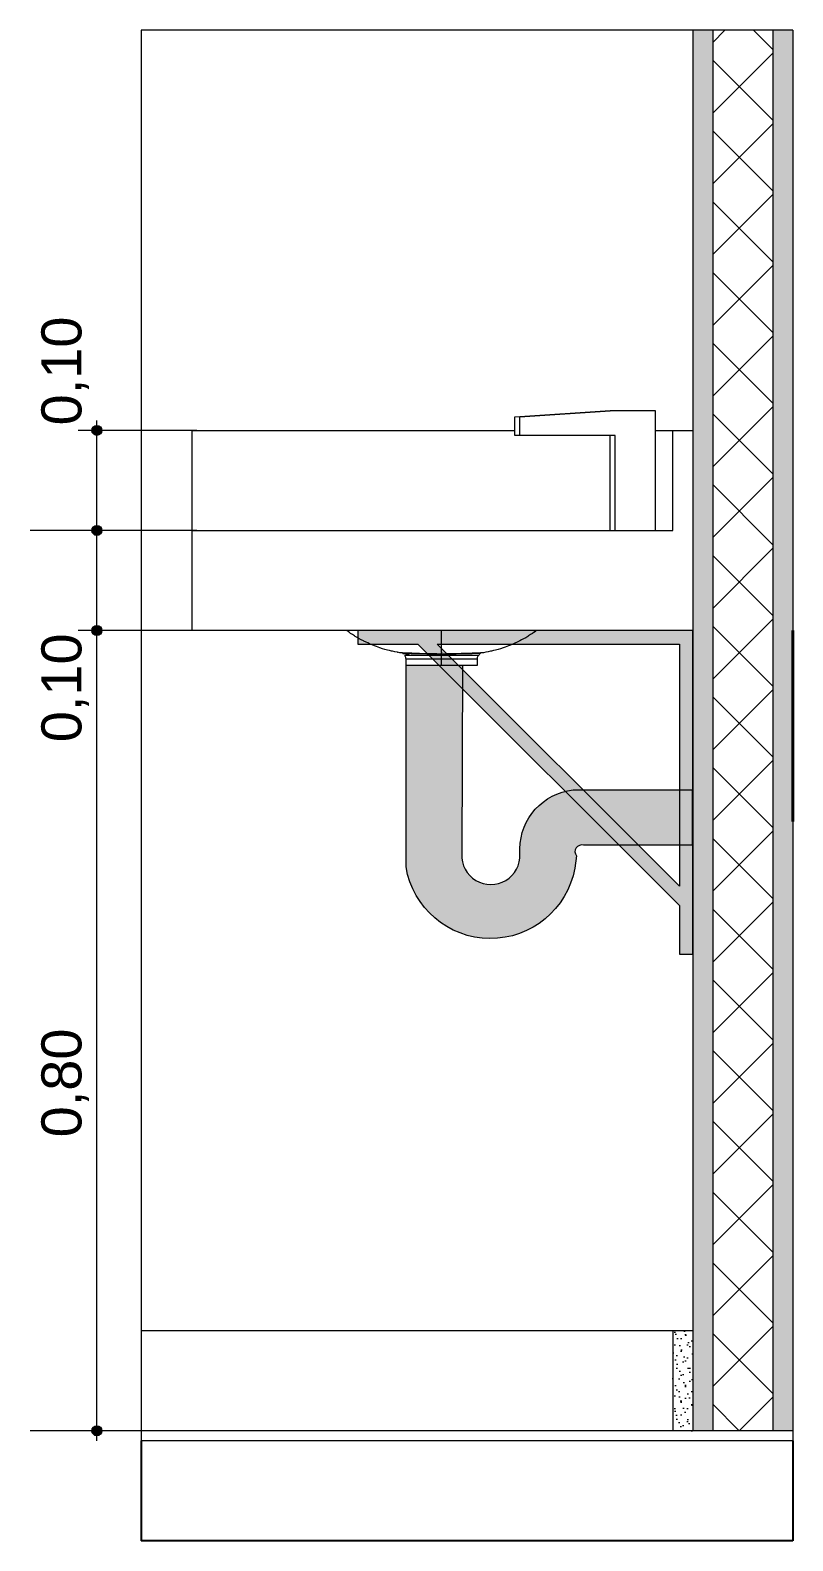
# Model space of a CAD drawing. Header units: metres. Extents: x -1.1 to 45.1, y -1 to 1.8.
# Drawn here: x 42.143 to 42.905, y -0.992 to 0.518 of the extents above; entities that cross this region are included whole.
import ezdxf

# ---------------------------------------------------------------- set-up
doc = ezdxf.new("R2010")
doc.units = ezdxf.units.M
doc.header["$MEASUREMENT"] = 0
for name, color, linetype, lineweight, true_color in [('01_BPC.240e Vista Bancada_26_COTAS EXECUTIVO.EXEC_Caneta_No__25', 7, 'Continuous', 13, 0x982312), ('01_BPC.240e Vista Bancada_26_LAJES.EST_Caneta_No__254', 7, 'Continuous', 0, 0xd1c9ad), ('01_BPC.240e Vista Bancada_26_LAJES.EST_Caneta_No__97', 7, 'Continuous', 13, 0x6b6b6b), ('01_BPC.240e Vista Bancada_26_LOUCAS-METAIS.ARQ_Caneta_No__13', 7, 'Continuous', 0, 0xaaaaaa), ('01_BPC.240e Vista Bancada_26_LOUCAS-METAIS.ARQ_Caneta_No__95', 7, 'Continuous', 0, 0xaeaeae), ('01_BPC.240e Vista Bancada_26_LOUCAS-METAIS.ARQ_Caneta_No__96', 7, 'Continuous', 0, 0xb6b6b6), ('01_BPC.240e Vista Bancada_26_PAREDE CONSTRUIR_Caneta_No__19', 7, 'Continuous', 0, 0xe9e9e9), ('01_BPC.240e Vista Bancada_26_PAREDE CONSTRUIR_Caneta_No__95', 7, 'Continuous', 0, 0xaeaeae), ('01_BPC.240e Vista Bancada_26_PISO - Rodapé_Caneta_No__95', 7, 'Continuous', 0, 0xaeaeae), ('01_BPC.240e Vista Bancada_26_PISO - Rodapé_Caneta_No__97', 7, 'Continuous', 13, 0x6b6b6b)]:
    doc.layers.add(name, color=color, linetype=linetype, lineweight=lineweight, true_color=true_color)
for name, color, linetype, lineweight in [('01_BPC.240e Vista Bancada_26_LAJES.EST_Caneta_No__4', 7, 'Continuous', 25), ('01_BPC.240e Vista Bancada_26_LAJES.EST_Caneta_No__7', 7, 'Continuous', 13), ('01_BPC.240e Vista Bancada_26_LOUCAS-METAIS.ARQ_Caneta_No__1', 7, 'Continuous', 40), ('01_BPC.240e Vista Bancada_26_PAREDE CONSTRUIR_Caneta_No__241', 7, 'Continuous', 13), ('01_BPC.240e Vista Bancada_26_PAREDE CONSTRUIR_Caneta_No__5', 7, 'Continuous', 20), ('01_BPC.240e Vista Bancada_26_PAREDE CONSTRUIR_Caneta_No__83', 84, 'Continuous', 0), ('01_BPC.240e Vista Bancada_26_PISO - Rodapé_Caneta_No__11', 7, 'Continuous', 5)]:
    doc.layers.add(name, color=color, linetype=linetype, lineweight=lineweight)
doc.layers.add('01_BPC.240e Vista Bancada_26_PAREDE CONSTRUIR', color=7, linetype='Continuous')
doc.styles.add('GENERATED_STYLE_1', font='arial.ttf')

msp = doc.modelspace()

# ---------------------------------------------------------------- hatches: boundary and pattern name
at = {"layer": '01_BPC.240e Vista Bancada_26_COTAS EXECUTIVO.EXEC_Caneta_No__25', "linetype": 'Continuous', "lineweight": 13, "true_color": 0x982312}
for points in [[(42.2046, 0.1182), (42.205, 0.1163), (42.2061, 0.1147), (42.2077, 0.1136), (42.2096, 0.1132), (42.2116, 0.1136), (42.2132, 0.1147), (42.2143, 0.1163), (42.2146, 0.1182), (42.2143, 0.1201), (42.2132, 0.1218), (42.2116, 0.1228), (42.2096, 0.1232), (42.2077, 0.1228), (42.2061, 0.1218), (42.205, 0.1201)], [(42.2046, 0.0182), (42.205, 0.0163), (42.2061, 0.0147), (42.2077, 0.0136), (42.2096, 0.0132), (42.2116, 0.0136), (42.2132, 0.0147), (42.2143, 0.0163), (42.2146, 0.0182), (42.2143, 0.0201), (42.2132, 0.0218), (42.2116, 0.0228), (42.2096, 0.0232), (42.2077, 0.0228), (42.2061, 0.0218), (42.205, 0.0201)], [(42.2046, -0.0818), (42.205, -0.0837), (42.2061, -0.0853), (42.2077, -0.0864), (42.2096, -0.0868), (42.2116, -0.0864), (42.2132, -0.0853), (42.2143, -0.0837), (42.2146, -0.0818), (42.2143, -0.0799), (42.2132, -0.0782), (42.2116, -0.0772), (42.2096, -0.0768), (42.2077, -0.0772), (42.2061, -0.0782), (42.205, -0.0799)], [(42.2046, -0.8818), (42.205, -0.8837), (42.2061, -0.8853), (42.2077, -0.8864), (42.2096, -0.8868), (42.2116, -0.8864), (42.2132, -0.8853), (42.2143, -0.8837), (42.2146, -0.8818), (42.2143, -0.8799), (42.2132, -0.8782), (42.2116, -0.8772), (42.2096, -0.8768), (42.2077, -0.8772), (42.2061, -0.8782), (42.205, -0.8799)]]:
    msp.add_hatch(color=24, dxfattribs=at).paths.add_polyline_path(points)
at = {"layer": '01_BPC.240e Vista Bancada_26_LAJES.EST_Caneta_No__254', "linetype": 'Continuous', "lineweight": 0, "true_color": 0xd1c9ad}
h = msp.add_hatch(dxfattribs=at)
h.set_pattern_fill('Haie_OD_001a', color=9, style=0, pattern_type=2)
h.set_pattern_definition([(45, (-7.7068, -0.38178), (-0.159099, 0.159099), [0, -0.15, 0, -0.225]), (110, (-7.2068, -0.38178), (0.2114308, 0.0769545), [0, -0.11, 0, -0.19])])
h.paths.add_polyline_path([(42.2537, -0.8818), (42.2537, -0.8918), (42.9049, -0.8918), (42.9049, -0.8818)])
at = {"layer": '01_BPC.240e Vista Bancada_26_LAJES.EST_Caneta_No__97', "linetype": 'Continuous', "lineweight": 13, "true_color": 0x6b6b6b}
h = msp.add_hatch(dxfattribs=at)
h.set_pattern_fill('AR_CONC_001a', color=251, style=0, pattern_type=2)
h.set_pattern_definition([(50, (-7.7068, -0.88178), (-0.546554, 0.0478173), [0.05715, -0.62865]), (355, (-7.7068, -0.8818), (-0.10573, 0.5731705), [0.04572, -0.502922]), (100.4514, (-7.66125, -0.88576), (0.440824, 0.525353), [0.04857, -0.534271]), (46.1842, (-7.7068, -0.7294), (-0.813237, 0.126127), [0.085725, -0.942975]), (96.6356, (-7.639, -0.7399), (0.712212, 0.742278), [0.072855, -0.801407]), (351.1842, (-7.7068, -0.7294), (0.712212, 0.742278), [0.06858, -0.754379]), (21, (-7.6306, -0.76748), (-0.454843, 0.3067956), [0.05715, -0.62865]), (326, (-7.6306, -0.7675), (0.185406, 0.552564), [0.04572, -0.50292]), (71.4514, (-7.5927, -0.79304), (0.640249, 0.2457683), [0.04857, -0.53427]), (37.5, (-7.7068, -0.88178), (0.0092658, 0.2536651), [0, -0.496824, 0, -0.51054, 0, -0.504825]), (7.5, (-7.7068, -0.88178), (0.200459, 0.3005417), [0, -0.291084, 0, -0.485394, 0, -0.192405]), (327.5, (-7.87673, -0.88178), (-0.4067718, 0.0171862), [0, -0.1905, 0, -0.59436, 0, -0.78867]), (317.5, (-7.95293, -0.88178), (0.4443875, 0.0762795), [0, -0.24765, 0, -0.394716, 0, -0.56007])])
h.paths.add_polyline_path([(42.2537, -0.9918), (42.9049, -0.9918), (42.9049, -0.8918), (42.2537, -0.8918)])
at = {"layer": '01_BPC.240e Vista Bancada_26_PAREDE CONSTRUIR', "linetype": 'Continuous', "lineweight": 0, "true_color": 0xffffff}
for points in [[(42.8249, 0.5182), (42.8049, 0.5182), (42.8049, -0.8818), (42.8249, -0.8818)], [(42.8849, -0.8818), (42.9049, -0.8818), (42.9049, 0.5182), (42.8849, 0.5182)]]:
    msp.add_hatch(color=7, dxfattribs=at).paths.add_polyline_path(points)
at = {"layer": '01_BPC.240e Vista Bancada_26_PAREDE CONSTRUIR_Caneta_No__19', "linetype": 'Continuous', "lineweight": 0, "true_color": 0x747474}
msp.add_hatch(color=8, dxfattribs=at).paths.add_polyline_path([(42.5185, -0.3181, 0.84251), (42.687, -0.3195), (42.6887, -0.307, -0.731296), (42.6958, -0.2965), (42.8044, -0.2965), (42.8044, -0.2411), (42.697, -0.2411), (42.6853, -0.2412, 0.37921), (42.6322, -0.3), (42.6322, -0.3054, -1.047804), (42.5742, -0.3054), (42.5749, -0.1165), (42.5185, -0.1168)])
at = {"layer": '01_BPC.240e Vista Bancada_26_PAREDE CONSTRUIR_Caneta_No__83', "linetype": 'Continuous', "lineweight": 0}
h = msp.add_hatch(dxfattribs=at)
h.set_pattern_fill('Placomur_001a', color=84, style=0, pattern_type=2)
h.set_pattern_definition([(45, (-7.7068, -0.881777), (-0.03535534, 0.03535534), []), (135, (-7.7068, -0.881777), (0.03535534, 0.03535534), [])])
h.paths.add_polyline_path([(42.8849, 0.5182), (42.8249, 0.5182), (42.8249, -0.8818), (42.8849, -0.8818)])
at = {"layer": '01_BPC.240e Vista Bancada_26_PAREDE CONSTRUIR_Caneta_No__95', "linetype": 'Continuous', "lineweight": 0, "true_color": 0x797979}
h = msp.add_hatch(color=8, dxfattribs=at)
h.paths.add_polyline_path([(42.8049, -0.0954), (42.8049, -0.0818), (42.4703, -0.0818), (42.4703, -0.0954), (42.5303, -0.0954), (42.7917, -0.3567), (42.7917, -0.4054), (42.8049, -0.4054)])
h.paths.add_polyline_path([(42.7917, -0.0954), (42.7917, -0.3375), (42.5495, -0.0954)], flags=0)
at = {"layer": '01_BPC.240e Vista Bancada_26_PISO - Rodapé_Caneta_No__97', "linetype": 'Continuous', "lineweight": 13, "true_color": 0x6b6b6b}
h = msp.add_hatch(dxfattribs=at)
h.set_pattern_fill('cut_stone_001a', color=251, style=0, pattern_type=2)
h.set_pattern_definition([(45, (-7.7068, -0.861777), (-0.006363961, 0.006363961), [0, -0.006, 0, -0.009]), (110, (-7.6868, -0.861777), (0.0084572336, 0.0030781813), [0, -0.0044, 0, -0.0076])])
h.paths.add_polyline_path([(42.8049, -0.7818), (42.7849, -0.7818), (42.7849, -0.8818), (42.8049, -0.8818)])

# ---------------------------------------------------------------- linework, layer by layer
at = {"layer": '01_BPC.240e Vista Bancada_26_COTAS EXECUTIVO.EXEC_Caneta_No__25', "color": 24, "linetype": 'Continuous', "lineweight": 13, "ltscale": 1000, "true_color": 0x982312}
for p, q in [((42.2096, 0.1232), (42.2096, 0.1282)), ((42.2046, 0.1182), (42.1909, 0.1182)), ((42.2096, 0.0232), (42.2096, 0.1132)), ((42.3096, 0.1182), (42.2146, 0.1182)), ((42.238, 0.0182), (42.143, 0.0182)), ((42.2046, 0.0182), (42.1909, 0.0182)), ((42.3096, 0.0182), (42.2146, 0.0182)), ((42.2096, -0.0768), (42.2096, 0.0132)), ((42.2046, -0.0818), (42.1909, -0.0818)), ((42.2096, -0.8768), (42.2096, -0.0868)), ((42.3096, -0.0818), (42.2146, -0.0818)), ((42.238, -0.8818), (42.143, -0.8818)), ((42.2046, -0.8818), (42.1909, -0.8818)), ((42.2096, -0.8918), (42.2096, -0.8868)), ((42.3096, -0.8818), (42.2146, -0.8818))]:
    msp.add_line(p, q, dxfattribs=at)
for centre in [(42.2096, 0.1182), (42.2096, 0.0182), (42.2096, -0.0818), (42.2096, -0.8818)]:
    msp.add_circle(centre, 0.005, dxfattribs=at)
at = {"layer": '01_BPC.240e Vista Bancada_26_LAJES.EST_Caneta_No__4', "color": 7, "linetype": 'Continuous', "lineweight": 25, "ltscale": 1000}
for p, q in [((42.2537, -0.8918), (42.2537, -0.9918)), ((42.9049, -0.8918), (42.9049, -0.9918)), ((42.9049, -0.9918), (42.2537, -0.9918))]:
    msp.add_line(p, q, dxfattribs=at)
at = {"layer": '01_BPC.240e Vista Bancada_26_LAJES.EST_Caneta_No__7', "color": 7, "linetype": 'Continuous', "lineweight": 13, "ltscale": 1000}
for p, q in [((42.2537, -0.8818), (42.2537, -0.8918)), ((42.7849, -0.8818), (42.2537, -0.8818)), ((42.9049, -0.8818), (42.9049, -0.8918)), ((42.9049, -0.8918), (42.2537, -0.8918))]:
    msp.add_line(p, q, dxfattribs=at)
at = {"layer": '01_BPC.240e Vista Bancada_26_LAJES.EST_Caneta_No__7', "color": 7, "linetype": 'Continuous', "lineweight": 13, "ltscale": 1000, "flags": 128}
msp.add_lwpolyline([(42.9049, -0.8818), (42.8849, -0.8818), (42.8249, -0.8818), (42.8049, -0.8818), (42.7849, -0.8818)], dxfattribs=at)
at = {"layer": '01_BPC.240e Vista Bancada_26_LOUCAS-METAIS.ARQ_Caneta_No__1', "color": 7, "linetype": 'Continuous', "lineweight": 40, "ltscale": 1000, "flags": 128}
msp.add_lwpolyline([(42.9049, -0.0819), (42.9049, -0.2726)], dxfattribs=at)
at = {"layer": '01_BPC.240e Vista Bancada_26_LOUCAS-METAIS.ARQ_Caneta_No__13', "color": 253, "linetype": 'Continuous', "lineweight": 0, "ltscale": 1000, "true_color": 0xaaaaaa}
for p, q in [((42.7849, 0.1182), (42.8049, 0.1182)), ((42.7849, 0.0182), (42.7849, 0.1182)), ((42.3049, 0.0182), (42.7849, 0.0182)), ((42.3049, -0.0818), (42.3049, 0.0182)), ((42.8049, -0.0818), (42.3049, -0.0818))]:
    msp.add_line(p, q, dxfattribs=at)
at = {"layer": '01_BPC.240e Vista Bancada_26_LOUCAS-METAIS.ARQ_Caneta_No__95', "color": 253, "linetype": 'Continuous', "lineweight": 0, "ltscale": 1000, "true_color": 0xaeaeae}
for p, q in [((42.6273, 0.1316), (42.7223, 0.1382)), ((42.7223, 0.1382), (42.7273, 0.1382)), ((42.6273, 0.1132), (42.6273, 0.1316)), ((42.3049, 0.1182), (42.6273, 0.1182)), ((42.3049, 0.0182), (42.3049, 0.1182)), ((42.6323, 0.1132), (42.6273, 0.1132)), ((42.7223, 0.0182), (42.7223, 0.1132)), ((42.7673, 0.1182), (42.7849, 0.1182))]:
    msp.add_line(p, q, dxfattribs=at)
at = {"layer": '01_BPC.240e Vista Bancada_26_LOUCAS-METAIS.ARQ_Caneta_No__96', "color": 253, "linetype": 'Continuous', "lineweight": 0, "ltscale": 1000, "true_color": 0xb6b6b6}
for p, q in [((42.6323, 0.1316), (42.7273, 0.1382)), ((42.7273, 0.1382), (42.7673, 0.1382)), ((42.7673, 0.1382), (42.7673, 0.0182)), ((42.6323, 0.1132), (42.6323, 0.1316)), ((42.7273, 0.1132), (42.6323, 0.1132)), ((42.7273, 0.0182), (42.7273, 0.1132)), ((42.4592, -0.0819), (42.459, -0.0818)), ((42.4611, -0.0833), (42.4592, -0.0819)), ((42.4621, -0.084), (42.4611, -0.0833)), ((42.4631, -0.0847), (42.4621, -0.084)), ((42.465, -0.086), (42.4631, -0.0847)), ((42.467, -0.0872), (42.465, -0.086)), ((42.4678, -0.0877), (42.467, -0.0872)), ((42.4698, -0.0889), (42.4678, -0.0877)), ((42.4718, -0.09), (42.4698, -0.0889)), ((42.4738, -0.0912), (42.4718, -0.09)), ((42.554, -0.082), (42.554, -0.0818)), ((42.554, -0.0831), (42.554, -0.082)), ((42.554, -0.0841), (42.554, -0.0831)), ((42.554, -0.0852), (42.554, -0.0841)), ((42.554, -0.0863), (42.554, -0.0852)), ((42.554, -0.0874), (42.554, -0.0863)), ((42.554, -0.0885), (42.554, -0.0874)), ((42.554, -0.0886), (42.554, -0.0885)), ((42.554, -0.0895), (42.554, -0.0886)), ((42.554, -0.0905), (42.554, -0.0895)), ((42.554, -0.0914), (42.554, -0.0905)), ((42.6359, -0.0902), (42.6338, -0.0913)), ((42.638, -0.089), (42.6359, -0.0902)), ((42.6401, -0.0877), (42.638, -0.089)), ((42.6409, -0.0872), (42.6401, -0.0877)), ((42.6429, -0.086), (42.6409, -0.0872)), ((42.6448, -0.0847), (42.6429, -0.086)), ((42.6466, -0.0834), (42.6448, -0.0847)), ((42.6468, -0.0833), (42.6466, -0.0834)), ((42.6466, -0.0834), (42.6466, -0.0834)), ((42.6487, -0.0819), (42.6468, -0.0833)), ((42.6468, -0.0833), (42.6482, -0.0823)), ((42.6468, -0.0833), (42.6468, -0.0833)), ((42.6487, -0.0819), (42.6489, -0.0818)), ((42.4759, -0.0922), (42.4738, -0.0912)), ((42.4763, -0.0924), (42.4759, -0.0922)), ((42.4786, -0.0936), (42.4763, -0.0924)), ((42.4802, -0.0943), (42.4786, -0.0936)), ((42.4819, -0.0951), (42.4802, -0.0943)), ((42.4835, -0.0958), (42.4819, -0.0951)), ((42.4852, -0.0965), (42.4835, -0.0958)), ((42.487, -0.0972), (42.4852, -0.0965)), ((42.4888, -0.0979), (42.487, -0.0972)), ((42.4905, -0.0985), (42.4888, -0.0979)), ((42.4923, -0.0991), (42.4905, -0.0985)), ((42.4949, -0.1), (42.4923, -0.0991)), ((42.4974, -0.1007), (42.4949, -0.1)), ((42.4999, -0.1014), (42.4974, -0.1007)), ((42.502, -0.1019), (42.4999, -0.1014)), ((42.5041, -0.1024), (42.502, -0.1019)), ((42.5049, -0.1026), (42.5041, -0.1024)), ((42.5073, -0.1031), (42.5049, -0.1026)), ((42.5097, -0.1036), (42.5073, -0.1031)), ((42.5097, -0.1036), (42.5098, -0.1036)), ((42.5097, -0.1036), (42.5097, -0.1036)), ((42.5123, -0.104), (42.5098, -0.1036)), ((42.5147, -0.1043), (42.5123, -0.104)), ((42.5149, -0.1044), (42.5147, -0.1043)), ((42.5147, -0.1043), (42.5147, -0.1043)), ((42.515, -0.1044), (42.5149, -0.1044)), ((42.5158, -0.1044), (42.515, -0.1043)), ((42.5152, -0.1045), (42.515, -0.1044)), ((42.5153, -0.1046), (42.5152, -0.1045)), ((42.5154, -0.1047), (42.5153, -0.1046)), ((42.5157, -0.1047), (42.5154, -0.1047)), ((42.5154, -0.1047), (42.5211, -0.1054)), ((42.5168, -0.1047), (42.5157, -0.1047)), ((42.5164, -0.1044), (42.5158, -0.1044)), ((42.5171, -0.1044), (42.5164, -0.1044)), ((42.5184, -0.1048), (42.5168, -0.1047)), ((42.5179, -0.1044), (42.5171, -0.1044)), ((42.5188, -0.1045), (42.5179, -0.1044)), ((42.5207, -0.1049), (42.5184, -0.1048)), ((42.5184, -0.1048), (42.5211, -0.1054)), ((42.5204, -0.1045), (42.5188, -0.1045)), ((42.5222, -0.1046), (42.5204, -0.1045)), ((42.5235, -0.105), (42.5207, -0.1049)), ((42.5211, -0.1054), (42.5216, -0.1061)), ((42.5242, -0.1046), (42.5222, -0.1046)), ((42.5269, -0.1051), (42.5235, -0.105)), ((42.5264, -0.1047), (42.5242, -0.1046)), ((42.529, -0.1048), (42.5264, -0.1047)), ((42.5306, -0.1052), (42.5269, -0.1051)), ((42.5319, -0.1049), (42.529, -0.1048)), ((42.5348, -0.1053), (42.5306, -0.1052)), ((42.535, -0.105), (42.5319, -0.1049)), ((42.5393, -0.1054), (42.5348, -0.1053)), ((42.5382, -0.1051), (42.535, -0.105)), ((42.5419, -0.1052), (42.5382, -0.1051)), ((42.544, -0.1056), (42.5393, -0.1054)), ((42.5431, -0.1052), (42.5419, -0.1052)), ((42.5494, -0.1053), (42.5431, -0.1052)), ((42.5489, -0.1057), (42.544, -0.1056)), ((42.554, -0.1057), (42.5489, -0.1057)), ((42.554, -0.1054), (42.5494, -0.1053)), ((42.554, -0.0923), (42.554, -0.0914)), ((42.554, -0.094), (42.554, -0.0923)), ((42.554, -0.0956), (42.554, -0.094)), ((42.554, -0.0957), (42.554, -0.0956)), ((42.554, -0.096), (42.554, -0.0957)), ((42.554, -0.0969), (42.554, -0.096)), ((42.554, -0.0978), (42.554, -0.0969)), ((42.554, -0.0986), (42.554, -0.0978)), ((42.554, -0.0994), (42.554, -0.0986)), ((42.554, -0.1002), (42.554, -0.0994)), ((42.554, -0.1009), (42.554, -0.1002)), ((42.554, -0.1015), (42.554, -0.1009)), ((42.554, -0.1021), (42.554, -0.1015)), ((42.554, -0.1024), (42.554, -0.1021)), ((42.554, -0.1032), (42.554, -0.1024)), ((42.554, -0.1036), (42.554, -0.1032)), ((42.554, -0.1036), (42.554, -0.104)), ((42.554, -0.1044), (42.554, -0.104)), ((42.554, -0.1047), (42.554, -0.1044)), ((42.554, -0.105), (42.554, -0.1047)), ((42.554, -0.1052), (42.554, -0.105)), ((42.554, -0.1053), (42.554, -0.1052)), ((42.554, -0.1052), (42.554, -0.1053)), ((42.554, -0.1054), (42.554, -0.1053)), ((42.5585, -0.1053), (42.554, -0.1054)), ((42.554, -0.1054), (42.554, -0.1054)), ((42.554, -0.1055), (42.554, -0.1054)), ((42.554, -0.1056), (42.554, -0.1055)), ((42.554, -0.1057), (42.554, -0.1056)), ((42.559, -0.1057), (42.554, -0.1057)), ((42.554, -0.1059), (42.554, -0.1057)), ((42.5648, -0.1052), (42.5585, -0.1053)), ((42.5639, -0.1056), (42.559, -0.1057)), ((42.5686, -0.1054), (42.5639, -0.1056)), ((42.571, -0.105), (42.5648, -0.1052)), ((42.5676, -0.1051), (42.5656, -0.1052)), ((42.5704, -0.105), (42.5676, -0.1051)), ((42.5731, -0.1053), (42.5686, -0.1054)), ((42.5734, -0.1049), (42.5704, -0.105)), ((42.5773, -0.1052), (42.5731, -0.1053)), ((42.5763, -0.1049), (42.5734, -0.1049)), ((42.579, -0.1048), (42.5763, -0.1049)), ((42.581, -0.1051), (42.5773, -0.1052)), ((42.5815, -0.1047), (42.579, -0.1048)), ((42.5844, -0.105), (42.581, -0.1051)), ((42.5828, -0.1047), (42.5815, -0.1047)), ((42.5845, -0.1046), (42.5828, -0.1047)), ((42.5872, -0.1049), (42.5844, -0.105)), ((42.5861, -0.1046), (42.5845, -0.1046)), ((42.5875, -0.1045), (42.5861, -0.1046)), ((42.5895, -0.1048), (42.5872, -0.1049)), ((42.5888, -0.1045), (42.5875, -0.1045)), ((42.5899, -0.1045), (42.5888, -0.1045)), ((42.5911, -0.1047), (42.5895, -0.1048)), ((42.5908, -0.1044), (42.5899, -0.1045)), ((42.5917, -0.1044), (42.5908, -0.1044)), ((42.5922, -0.1047), (42.5911, -0.1047)), ((42.5918, -0.1055), (42.5915, -0.106)), ((42.5923, -0.1044), (42.5917, -0.1044)), ((42.5922, -0.1051), (42.5918, -0.1055)), ((42.5925, -0.1047), (42.5922, -0.1047)), ((42.5925, -0.1047), (42.5922, -0.1051)), ((42.5929, -0.1043), (42.5923, -0.1044)), ((42.5926, -0.1046), (42.5925, -0.1047)), ((42.5929, -0.1044), (42.5926, -0.1046)), ((42.5929, -0.1044), (42.5927, -0.1045)), ((42.5932, -0.1043), (42.5929, -0.1043)), ((42.593, -0.1044), (42.5929, -0.1044)), ((42.5932, -0.1043), (42.593, -0.1044)), ((42.5957, -0.104), (42.5932, -0.1043)), ((42.5982, -0.1036), (42.5957, -0.104)), ((42.5981, -0.1036), (42.5982, -0.1036)), ((42.6006, -0.1031), (42.5982, -0.1036)), ((42.603, -0.1026), (42.6006, -0.1031)), ((42.6038, -0.1024), (42.603, -0.1026)), ((42.6059, -0.1019), (42.6038, -0.1024)), ((42.608, -0.1014), (42.6059, -0.1019)), ((42.6105, -0.1007), (42.608, -0.1014)), ((42.613, -0.1), (42.6105, -0.1007)), ((42.6156, -0.0991), (42.613, -0.1)), ((42.6174, -0.0985), (42.6156, -0.0991)), ((42.6192, -0.0979), (42.6174, -0.0985)), ((42.6209, -0.0972), (42.6192, -0.0979)), ((42.6227, -0.0965), (42.6209, -0.0972)), ((42.6244, -0.0958), (42.6227, -0.0965)), ((42.626, -0.0951), (42.6244, -0.0958)), ((42.6277, -0.0943), (42.626, -0.0951)), ((42.6294, -0.0936), (42.6277, -0.0943)), ((42.6322, -0.0921), (42.629, -0.0937)), ((42.6316, -0.0924), (42.6294, -0.0936)), ((42.6338, -0.0913), (42.6316, -0.0924)), ((42.6338, -0.0913), (42.6322, -0.0921)), ((42.5172, -0.1068), (42.5216, -0.1061)), ((42.519, -0.1068), (42.5172, -0.1068)), ((42.5176, -0.1075), (42.5172, -0.1068)), ((42.518, -0.1082), (42.5176, -0.1075)), ((42.5182, -0.1089), (42.518, -0.1082)), ((42.5184, -0.1097), (42.5182, -0.1089)), ((42.5185, -0.1104), (42.5184, -0.1097)), ((42.5189, -0.1104), (42.5185, -0.1104)), ((42.5185, -0.1168), (42.5185, -0.1104)), ((42.5189, -0.1168), (42.5185, -0.1168)), ((42.5202, -0.1104), (42.5189, -0.1104)), ((42.5202, -0.1168), (42.5189, -0.1168)), ((42.5242, -0.1068), (42.519, -0.1068)), ((42.5223, -0.1104), (42.5202, -0.1104)), ((42.5223, -0.1168), (42.5202, -0.1168)), ((42.5252, -0.1104), (42.5223, -0.1104)), ((42.5252, -0.1168), (42.5223, -0.1168)), ((42.5323, -0.1068), (42.5242, -0.1068)), ((42.5289, -0.1104), (42.5252, -0.1104)), ((42.5289, -0.1168), (42.5252, -0.1168)), ((42.5331, -0.1104), (42.5289, -0.1104)), ((42.5331, -0.1168), (42.5289, -0.1168)), ((42.5426, -0.1068), (42.5323, -0.1068)), ((42.5378, -0.1104), (42.5331, -0.1104)), ((42.5378, -0.1168), (42.5331, -0.1168)), ((42.543, -0.1104), (42.5378, -0.1104)), ((42.543, -0.1168), (42.5378, -0.1168)), ((42.554, -0.1068), (42.5426, -0.1068)), ((42.5484, -0.1104), (42.543, -0.1104)), ((42.5484, -0.1168), (42.543, -0.1168)), ((42.554, -0.1104), (42.5484, -0.1104)), ((42.554, -0.1168), (42.5484, -0.1168)), ((42.554, -0.1061), (42.554, -0.1059)), ((42.554, -0.1064), (42.554, -0.1061)), ((42.554, -0.1066), (42.554, -0.1064)), ((42.554, -0.1068), (42.554, -0.1066)), ((42.5653, -0.1068), (42.554, -0.1068)), ((42.554, -0.1075), (42.554, -0.1068)), ((42.554, -0.1082), (42.554, -0.1075)), ((42.554, -0.1089), (42.554, -0.1082)), ((42.554, -0.1097), (42.554, -0.1089)), ((42.554, -0.1104), (42.554, -0.1097)), ((42.5595, -0.1104), (42.554, -0.1104)), ((42.554, -0.1168), (42.554, -0.1104)), ((42.5595, -0.1168), (42.554, -0.1168)), ((42.5649, -0.1104), (42.5595, -0.1104)), ((42.5649, -0.1168), (42.5595, -0.1168)), ((42.5701, -0.1104), (42.5649, -0.1104)), ((42.5701, -0.1168), (42.5649, -0.1168)), ((42.5756, -0.1068), (42.5653, -0.1068)), ((42.5748, -0.1104), (42.5701, -0.1104)), ((42.5748, -0.1168), (42.5701, -0.1168)), ((42.5791, -0.1104), (42.5748, -0.1104)), ((42.5791, -0.1168), (42.5748, -0.1168)), ((42.5837, -0.1068), (42.5756, -0.1068)), ((42.5827, -0.1104), (42.5791, -0.1104)), ((42.5827, -0.1168), (42.5791, -0.1168)), ((42.5856, -0.1104), (42.5827, -0.1104)), ((42.5856, -0.1168), (42.5827, -0.1168)), ((42.589, -0.1068), (42.5837, -0.1068)), ((42.5877, -0.1104), (42.5856, -0.1104)), ((42.5877, -0.1168), (42.5856, -0.1168)), ((42.589, -0.1104), (42.5877, -0.1104)), ((42.589, -0.1168), (42.5877, -0.1168)), ((42.5908, -0.1068), (42.589, -0.1068)), ((42.5895, -0.1104), (42.589, -0.1104)), ((42.5895, -0.1168), (42.589, -0.1168)), ((42.5897, -0.1089), (42.5895, -0.1097)), ((42.5895, -0.1097), (42.5895, -0.1104)), ((42.5895, -0.1104), (42.5895, -0.1168)), ((42.5899, -0.1082), (42.5897, -0.1089)), ((42.5903, -0.1075), (42.5899, -0.1082)), ((42.5908, -0.1068), (42.5903, -0.1075)), ((42.5911, -0.1064), (42.5908, -0.1068)), ((42.5915, -0.106), (42.5911, -0.1064))]:
    msp.add_line(p, q, dxfattribs=at)
at = {"layer": '01_BPC.240e Vista Bancada_26_PAREDE CONSTRUIR_Caneta_No__241', "color": 7, "linetype": 'Continuous', "lineweight": 13, "ltscale": 1000}
for p, q in [((42.8049, 0.5182), (42.8049, -0.7818)), ((42.8249, 0.5182), (42.8249, -0.8818)), ((42.8849, 0.5182), (42.8849, -0.8818)), ((42.9049, -0.2726), (42.9049, -0.8818)), ((42.8049, -0.7818), (42.8049, -0.8818))]:
    msp.add_line(p, q, dxfattribs=at)
at = {"layer": '01_BPC.240e Vista Bancada_26_PAREDE CONSTRUIR_Caneta_No__241', "color": 7, "linetype": 'Continuous', "lineweight": 13, "ltscale": 1000, "flags": 128}
for points in [[(42.9049, 0.5182), (42.8849, 0.5182), (42.8249, 0.5182), (42.8049, 0.5182)], [(42.9049, 0.5182), (42.9049, -0.0818)]]:
    msp.add_lwpolyline(points, dxfattribs=at)
at = {"layer": '01_BPC.240e Vista Bancada_26_PAREDE CONSTRUIR_Caneta_No__5', "color": 7, "linetype": 'Continuous', "lineweight": 20, "ltscale": 1000, "flags": 128}
for points in [[(42.8049, -0.0954), (42.8049, -0.0818), (42.4703, -0.0818), (42.4703, -0.0954), (42.5303, -0.0954), (42.7917, -0.3567), (42.7917, -0.4054), (42.8049, -0.4054)], [(42.7917, -0.0954), (42.7917, -0.3375), (42.5495, -0.0954)]]:
    msp.add_lwpolyline(points, close=True, dxfattribs=at)
msp.add_lwpolyline([(42.5185, -0.3181), (42.5185, -0.1168), (42.5749, -0.1165), (42.5742, -0.3054, 1.047804), (42.6322, -0.3054), (42.6322, -0.3, -0.37921), (42.6853, -0.2412), (42.697, -0.2411), (42.8044, -0.2411), (42.8044, -0.2965), (42.6958, -0.2965, 0.731296), (42.6887, -0.307), (42.687, -0.3195, -0.84251)], format="xyb", close=True, dxfattribs=at)
at = {"layer": '01_BPC.240e Vista Bancada_26_PAREDE CONSTRUIR_Caneta_No__95', "color": 253, "linetype": 'Continuous', "lineweight": 0, "ltscale": 1000, "true_color": 0xaeaeae}
for p, q in [((42.8049, 0.5182), (42.2537, 0.5182)), ((42.2537, 0.5182), (42.2537, -0.7818))]:
    msp.add_line(p, q, dxfattribs=at)
at = {"layer": '01_BPC.240e Vista Bancada_26_PISO - Rodapé_Caneta_No__11', "color": 7, "linetype": 'Continuous', "lineweight": 5, "ltscale": 1000}
for p, q in [((42.7849, -0.7818), (42.7849, -0.8818)), ((42.8049, -0.7818), (42.7849, -0.7818))]:
    msp.add_line(p, q, dxfattribs=at)
at = {"layer": '01_BPC.240e Vista Bancada_26_PISO - Rodapé_Caneta_No__95', "color": 253, "linetype": 'Continuous', "lineweight": 0, "ltscale": 1000, "true_color": 0xaeaeae}
for p, q in [((42.7849, -0.7818), (42.2537, -0.7818)), ((42.2537, -0.7818), (42.2537, -0.8818))]:
    msp.add_line(p, q, dxfattribs=at)

# ---------------------------------------------------------------- texts
at = {"layer": '01_BPC.240e Vista Bancada_26_COTAS EXECUTIVO.EXEC_Caneta_No__25', "color": 24, "linetype": 'Continuous', "lineweight": 13, "true_color": 0x982312, "char_height": 0.04, "width": 0.106768, "attachment_point": 7, "rotation": 90, "style": 'GENERATED_STYLE_1'}
for s, insert in [('\\A1;{\\pql;\\fArial|b0|i0|c0|p0;\\W1.000000;0,10}', (42.2016, 0.1232)), ('\\A1;{\\pql;\\fArial|b0|i0|c0|p0;\\W1.000000;0,10}', (42.2016, -0.1935)), ('\\A1;{\\pql;\\fArial|b0|i0|c0|p0;\\W1.000000;0,80}', (42.2016, -0.5885))]:
    msp.add_mtext(s, dxfattribs=dict(at, insert=insert))

doc.saveas('drawing.dxf')
